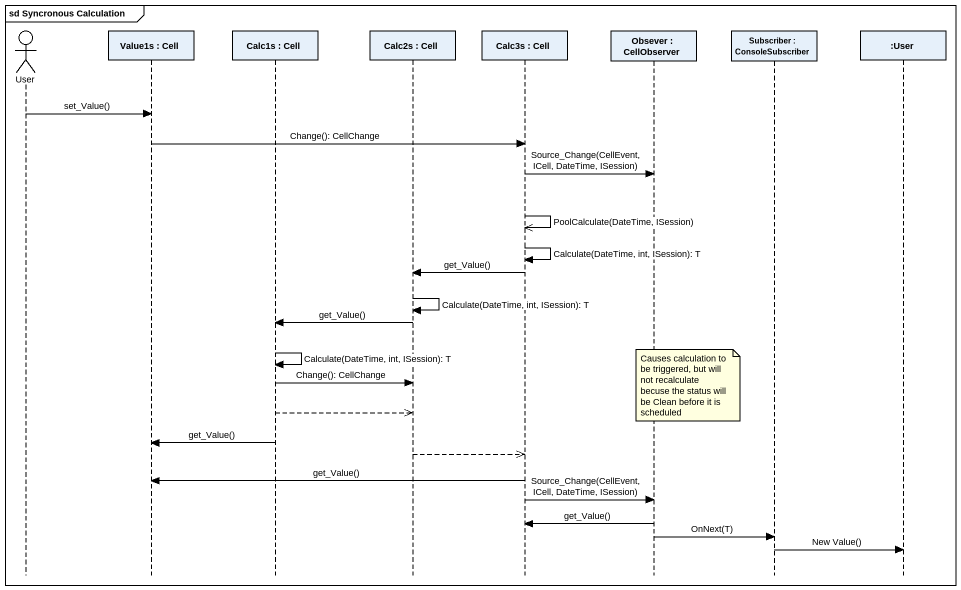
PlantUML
@startuml
mainframe sd Syncronous Calculation
hide footbox
actor User
participant "Value1s : Cell" as Value1s
participant "Calc1s : Cell" as Calc1s
participant "Calc2s : Cell" as Calc2s
participant "Calc3s : Cell" as Calc3s
participant "Obsever : CellObserver" as Obsever
participant "Subscriber : ConsoleSubscriber" as Subscriber
participant ":User" as User_2

User -> Value1s : set_Value()
Value1s -> Calc3s : Change(): CellChange
Calc3s -> Obsever : Source_Change(CellEvent, ICell, DateTime, ISession)
Calc3s ->> Calc3s : PoolCalculate(DateTime, ISession)
Calc3s -> Calc3s : Calculate(DateTime, int, ISession): T
Calc3s -> Calc2s : get_Value()
Calc2s -> Calc2s : Calculate(DateTime, int, ISession): T
Calc2s -> Calc1s : get_Value()
Calc1s -> Calc1s : Calculate(DateTime, int, ISession): T
Calc1s -> Calc2s : Change(): CellChange
note over Obsever : Causes calculation to be triggered, but will not recalculate becuse the status will be Clean before it is scheduled
Calc1s -->> Calc2s
Calc1s -> Value1s : get_Value()
Calc2s -->> Calc3s
Calc3s -> Value1s : get_Value()
Calc3s -> Obsever : Source_Change(CellEvent, ICell, DateTime, ISession)
Obsever -> Calc3s : get_Value()
Obsever -> Subscriber : OnNext(T)
Subscriber -> User_2 : New Value()
@enduml
